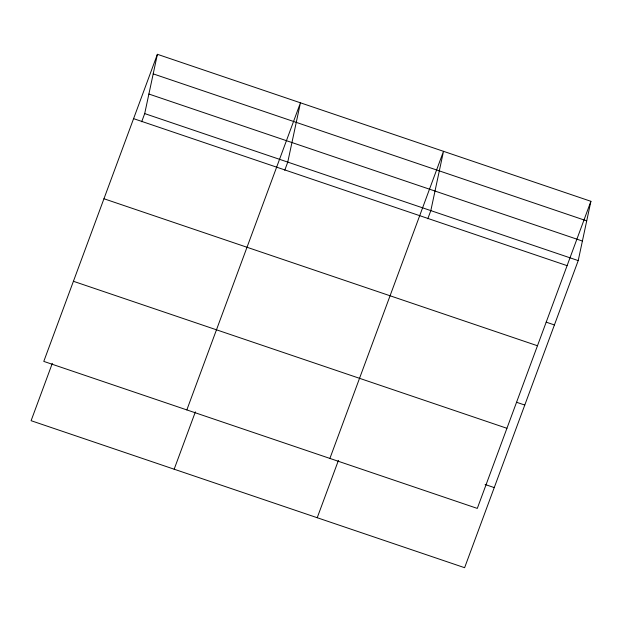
<?xml version="1.0" encoding="UTF-8"?>
<svg xmlns="http://www.w3.org/2000/svg" width="622" height="622" viewBox="0 0 622 622"><rect width="100%" height="100%" fill="white"/><g stroke="black" fill="none" stroke-linecap="round" stroke-linejoin="round"><path stroke-width="0.93" d="M141.684 121.756L144.701 113.593L157.389 54.301L590.9 201.303L578.219 260.595L464.611 567.699L31.1 420.697L52.318 363.349M157.389 54.301L43.781 361.405L477.299 508.407L590.9 201.303M186.841 409.914L300.442 102.809L287.761 162.109L284.744 170.265M174.16 469.213L195.378 411.857M329.901 458.422L443.502 151.317L430.821 210.617L427.804 218.773M317.22 517.722L338.438 460.373M153.199 73.87L586.717 220.872M148.883 94.031L582.402 241.033M144.701 113.593L578.219 260.595M133.582 118.646L567.101 265.648M546.17 322.149L554.412 324.948M103.952 198.752L537.462 345.754M516.54 402.263L524.781 405.054M73.419 281.292L506.93 428.294M485.09 484.491L494.249 487.594"/></g></svg>
